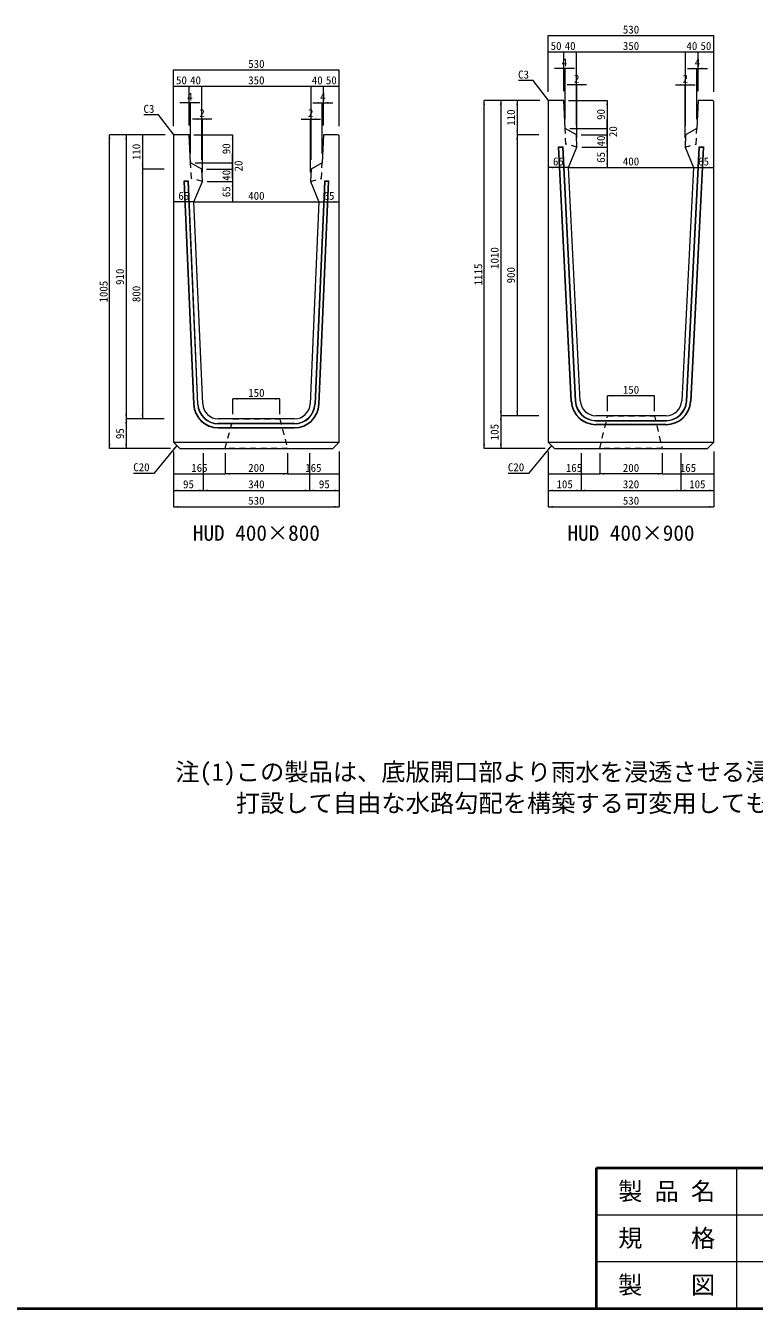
# Model space of a CAD drawing. Units: millimetres at full size. Extents: x 127218 to 153459, y 69919 to 78768.
# Drawn here: x 147881 to 150215, y 70069 to 74178 of the extents above; entities that cross this region are included whole.
import ezdxf
from ezdxf.enums import TextEntityAlignment as Align

# ---------------------------------------------------------------- set-up
doc = ezdxf.new("R2010")
doc.units = ezdxf.units.MM
doc.header["$LTSCALE"] = 25
doc.linetypes.add('USER2', pattern=[1.35, 0.75, -0.6])
for name, color, linetype, lineweight in [('図枠', 7, 'Continuous', 5), ('寸法線', 7, 'Continuous', 9), ('引出線', 4, 'Continuous', 9), ('本体', 2, 'Continuous', 13), ('目地', 102, 'Continuous', 5)]:
    doc.layers.add(name, color=color, linetype=linetype, lineweight=lineweight)
doc.layers.add('文字', color=7, linetype='Continuous')
doc.styles.add('ＭＳ ゴシック', font='')
doc.styles.get('ＭＳ ゴシック').set_extended_font_data('MS Gothic')

# ---------------------------------------------------------------- blocks, each defined once
blk = doc.blocks.new('filled_arrow')
at = {"color": 0, "linetype": 'Continuous', "lineweight": -2}
blk.add_solid([(7.5, 1.25), (0, 0), (7.5, -1.25)], dxfattribs=at)

msp = doc.modelspace()

# ---------------------------------------------------------------- linework, layer by layer
at = {"layer": '図枠', "lineweight": 40}
for p, q in [((149709.12, 70519.05), (153309.12, 70519.05)), ((149709.12, 70069.05), (149709.12, 70519.05)), ((141609.12, 70069.05), (153309.12, 70069.05))]:
    msp.add_line(p, q, dxfattribs=at)
at = {"layer": '図枠', "lineweight": 13}
for p, q in [((150159.12, 70069.05), (150159.12, 70519.05)), ((149709.12, 70369.05), (151959.12, 70369.05)), ((149709.12, 70219.05), (151959.12, 70219.05))]:
    msp.add_line(p, q, dxfattribs=at)
at = {"layer": '寸法線'}
for p, q in [((149554.93, 74145.96), (150084.93, 74145.96)), ((149554.93, 73965.46), (149554.93, 74145.96)), ((150084.93, 73965.46), (150084.93, 74145.96)), ((149604.93, 74093.46), (149554.93, 74093.46)), ((149554.93, 73965.46), (149554.93, 74093.46)), ((149674.93, 74093.46), (149574.93, 74093.46)), ((149604.93, 73968.46), (149604.93, 74093.46)), ((149604.93, 73968.46), (149604.93, 74093.46)), ((149994.93, 74093.46), (149644.93, 74093.46)), ((149644.93, 73858.46), (149644.93, 74093.46)), ((149644.93, 73858.46), (149644.93, 74093.46)), ((150064.93, 74093.46), (149964.93, 74093.46)), ((149994.93, 73858.46), (149994.93, 74093.46)), ((149994.93, 73858.46), (149994.93, 74093.46)), ((150084.93, 74093.46), (150034.93, 74093.46)), ((150034.93, 73968.46), (150034.93, 74093.46)), ((150034.93, 73968.46), (150034.93, 74093.46)), ((150084.93, 73965.46), (150084.93, 74093.46)), ((148354.93, 74035.96), (148884.93, 74035.96)), ((148354.93, 73855.46), (148354.93, 74035.96)), ((148884.93, 73855.46), (148884.93, 74035.96)), ((149638.93, 74040.96), (149574.93, 74040.96)), ((149604.93, 73968.46), (149604.93, 74040.96)), ((149608.93, 73878.46), (149608.93, 74040.96)), ((150000.93, 74040.96), (150064.93, 74040.96)), ((150030.93, 73878.46), (150030.93, 74040.96)), ((150034.93, 73968.46), (150034.93, 74040.96)), ((148404.93, 73983.46), (148354.93, 73983.46)), ((148354.93, 73855.46), (148354.93, 73983.46)), ((148474.93, 73983.46), (148374.93, 73983.46)), ((148404.93, 73858.46), (148404.93, 73983.46)), ((148404.93, 73858.46), (148404.93, 73983.46)), ((148794.93, 73983.46), (148444.93, 73983.46)), ((148444.93, 73748.46), (148444.93, 73983.46)), ((148444.93, 73748.46), (148444.93, 73983.46)), ((148864.93, 73983.46), (148764.93, 73983.46)), ((148794.93, 73748.46), (148794.93, 73983.46)), ((148794.93, 73748.46), (148794.93, 73983.46)), ((148884.93, 73983.46), (148834.93, 73983.46)), ((148834.93, 73858.46), (148834.93, 73983.46)), ((148834.93, 73858.46), (148834.93, 73983.46)), ((148884.93, 73855.46), (148884.93, 73983.46)), ((149676.93, 73988.46), (149614.93, 73988.46)), ((149644.93, 73858.46), (149644.93, 73988.46)), ((149646.93, 73818.46), (149646.93, 73988.46)), ((149962.93, 73988.46), (150024.93, 73988.46)), ((149992.93, 73818.46), (149992.93, 73988.46)), ((149994.93, 73858.46), (149994.93, 73988.46)), ((148438.93, 73930.96), (148374.93, 73930.96)), ((148404.93, 73858.46), (148404.93, 73930.96)), ((148408.93, 73768.46), (148408.93, 73930.96)), ((148800.93, 73930.96), (148864.93, 73930.96)), ((148830.93, 73768.46), (148830.93, 73930.96)), ((148834.93, 73858.46), (148834.93, 73930.96)), ((149349.93, 72823.46), (149349.93, 73938.46)), ((149527.93, 73938.46), (149349.93, 73938.46)), ((149402.43, 73938.46), (149402.43, 72928.46)), ((149527.93, 73938.46), (149402.43, 73938.46)), ((149454.93, 73938.46), (149454.93, 73828.46)), ((149527.93, 73938.46), (149454.93, 73938.46)), ((149619.93, 73938.46), (149743.19, 73938.46)), ((149743.19, 73938.46), (149743.19, 73848.46)), ((148476.93, 73878.46), (148414.93, 73878.46)), ((148444.93, 73748.46), (148444.93, 73878.46)), ((148446.93, 73708.46), (148446.93, 73878.46)), ((148762.93, 73878.46), (148824.93, 73878.46)), ((148792.93, 73708.46), (148792.93, 73878.46)), ((148794.93, 73748.46), (148794.93, 73878.46)), ((149743.19, 73798.46), (149743.19, 73878.46)), ((149623.93, 73848.46), (149743.19, 73848.46)), ((149623.93, 73848.46), (149743.19, 73848.46)), ((149743.19, 73858.46), (149743.19, 73758.46)), ((148149.93, 72823.46), (148149.93, 73828.46)), ((148327.93, 73828.46), (148149.93, 73828.46)), ((148202.43, 73828.46), (148202.43, 72918.46)), ((148327.93, 73828.46), (148202.43, 73828.46)), ((148254.93, 73828.46), (148254.93, 73718.46)), ((148327.93, 73828.46), (148254.93, 73828.46)), ((148419.93, 73828.46), (148543.19, 73828.46)), ((148543.19, 73828.46), (148543.19, 73738.46)), ((149454.93, 73828.46), (149454.93, 72928.46)), ((149524.93, 73828.46), (149454.93, 73828.46)), ((149524.93, 73828.46), (149454.93, 73828.46)), ((149659.93, 73828.46), (149743.19, 73828.46)), ((149659.93, 73828.46), (149743.19, 73828.46)), ((148543.19, 73688.46), (148543.19, 73768.46)), ((149661.93, 73788.46), (149743.19, 73788.46)), ((149661.93, 73788.46), (149743.19, 73788.46)), ((149743.19, 73788.46), (149743.19, 73723.46)), ((148254.93, 73718.46), (148254.93, 72918.46)), ((148324.93, 73718.46), (148254.93, 73718.46)), ((148324.93, 73718.46), (148254.93, 73718.46)), ((148423.93, 73738.46), (148543.19, 73738.46)), ((148423.93, 73738.46), (148543.19, 73738.46)), ((148459.93, 73718.46), (148543.19, 73718.46)), ((148459.93, 73718.46), (148543.19, 73718.46)), ((148543.19, 73748.46), (148543.19, 73648.46)), ((149619.93, 73723.46), (149554.93, 73723.46)), ((149619.93, 73723.46), (150019.93, 73723.46)), ((149634.93, 73723.46), (149743.19, 73723.46)), ((150019.93, 73723.46), (150084.93, 73723.46)), ((148461.93, 73678.46), (148543.19, 73678.46)), ((148461.93, 73678.46), (148543.19, 73678.46)), ((148543.19, 73678.46), (148543.19, 73613.46)), ((148419.93, 73613.46), (148354.93, 73613.46)), ((148419.93, 73613.46), (148819.93, 73613.46)), ((148434.93, 73613.46), (148543.19, 73613.46)), ((148819.93, 73613.46), (148884.93, 73613.46)), ((148694.93, 72982.19), (148544.93, 72982.19)), ((148544.93, 72933.46), (148544.93, 72982.19)), ((148694.93, 72933.46), (148694.93, 72982.19)), ((149894.93, 72992.19), (149744.93, 72992.19)), ((149744.93, 72943.46), (149744.93, 72992.19)), ((149894.93, 72943.46), (149894.93, 72992.19)), ((148202.43, 72918.46), (148202.43, 72823.46)), ((148324.93, 72918.46), (148202.43, 72918.46)), ((148324.93, 72918.46), (148202.43, 72918.46)), ((148324.93, 72918.46), (148254.93, 72918.46)), ((149402.43, 72928.46), (149402.43, 72823.46)), ((149524.93, 72928.46), (149402.43, 72928.46)), ((149524.93, 72928.46), (149402.43, 72928.46)), ((149524.93, 72928.46), (149454.93, 72928.46)), ((148344.93, 72823.46), (148149.93, 72823.46)), ((148344.93, 72823.46), (148202.43, 72823.46)), ((148354.93, 72813.46), (148354.93, 72689.38)), ((148354.93, 72813.46), (148354.93, 72636.88)), ((148354.93, 72813.46), (148354.93, 72741.88)), ((148884.93, 72813.46), (148884.93, 72689.38)), ((148884.93, 72813.46), (148884.93, 72636.88)), ((148884.93, 72813.46), (148884.93, 72741.88)), ((149544.93, 72823.46), (149349.93, 72823.46)), ((149544.93, 72823.46), (149402.43, 72823.46)), ((149554.93, 72813.46), (149554.93, 72689.38)), ((149554.93, 72813.46), (149554.93, 72636.88)), ((149554.93, 72813.46), (149554.93, 72741.88)), ((150084.93, 72813.46), (150084.93, 72689.38)), ((150084.93, 72813.46), (150084.93, 72636.88)), ((150084.93, 72813.46), (150084.93, 72741.88)), ((148449.93, 72808.46), (148449.93, 72689.38)), ((148449.93, 72793.46), (148449.93, 72689.38)), ((148519.93, 72808.46), (148519.93, 72741.88)), ((148519.93, 72793.46), (148519.93, 72741.88)), ((148719.93, 72808.46), (148719.93, 72741.88)), ((148719.93, 72793.46), (148719.93, 72741.88)), ((148789.93, 72808.46), (148789.93, 72689.38)), ((148789.93, 72793.46), (148789.93, 72689.38)), ((149659.93, 72808.46), (149659.93, 72689.38)), ((149659.93, 72793.46), (149659.93, 72689.38)), ((149719.93, 72808.46), (149719.93, 72741.88)), ((149719.93, 72793.46), (149719.93, 72741.88)), ((149919.93, 72808.46), (149919.93, 72741.88)), ((149919.93, 72793.46), (149919.93, 72741.88)), ((149979.93, 72808.46), (149979.93, 72689.38)), ((149979.93, 72793.46), (149979.93, 72689.38)), ((148354.93, 72741.88), (148519.93, 72741.88)), ((148719.93, 72741.88), (148519.93, 72741.88)), ((148719.93, 72741.88), (148884.93, 72741.88)), ((149554.93, 72741.88), (149719.93, 72741.88)), ((149919.93, 72741.88), (149719.93, 72741.88)), ((149919.93, 72741.88), (150084.93, 72741.88)), ((148354.93, 72689.38), (148449.93, 72689.38)), ((148449.93, 72689.38), (148789.93, 72689.38)), ((148789.93, 72689.38), (148884.93, 72689.38)), ((149554.93, 72689.38), (149659.93, 72689.38)), ((149659.93, 72689.38), (149979.93, 72689.38)), ((149979.93, 72689.38), (150084.93, 72689.38)), ((148354.93, 72636.88), (148884.93, 72636.88)), ((149554.93, 72636.88), (150084.93, 72636.88))]:
    msp.add_line(p, q, dxfattribs=at)
at = {"layer": '引出線'}
for points in [[(149556.43, 73936.96), (149506.55, 74001.83), (149459.89, 74001.83)], [(148356.43, 73826.96), (148306.55, 73891.83), (148259.89, 73891.83)], [(148364.93, 72833.46), (148291.63, 72743.86), (148226.74, 72743.86)], [(149564.93, 72833.46), (149491.63, 72743.86), (149426.74, 72743.86)]]:
    msp.add_lwpolyline(points, dxfattribs=at)
at = {"layer": '本体'}
for p, q in [((150019.93, 73723.46), (149982.32, 72975.94)), ((148819.93, 73613.46), (148792, 72966.3)), ((148742.04, 72918.46), (148497.82, 72918.46)), ((149932.39, 72928.46), (149707.48, 72928.46))]:
    msp.add_line(p, q, dxfattribs=at)
at = {"layer": '本体', "lineweight": 9}
for p, q in [((148354.93, 72843.46), (148884.93, 72843.46)), ((149554.93, 72843.46), (150084.93, 72843.46))]:
    msp.add_line(p, q, dxfattribs=at)
at = {"layer": '本体'}
for points in [[(149657.54, 72975.94), (149619.93, 73723.46), (149646.93, 73788.46), (149644.93, 73828.46), (149608.93, 73848.46), (149604.93, 73938.46), (149557.93, 73938.46), (149554.93, 73935.46), (149554.93, 72843.46), (149574.93, 72823.46), (150064.93, 72823.46), (150084.93, 72843.46), (150084.93, 73935.46), (150081.93, 73938.46), (150034.93, 73938.46), (150030.93, 73848.46), (149994.93, 73828.46), (149992.93, 73788.46), (150019.93, 73723.46)], [(148447.87, 72966.3), (148419.93, 73613.46), (148446.93, 73678.46), (148444.93, 73718.46), (148408.93, 73738.46), (148404.93, 73828.46), (148357.93, 73828.46), (148354.93, 73825.46), (148354.93, 72843.46), (148374.93, 72823.46), (148864.93, 72823.46), (148884.93, 72843.46), (148884.93, 73825.46), (148881.93, 73828.46), (148834.93, 73828.46), (148830.93, 73738.46), (148794.93, 73718.46), (148792.93, 73678.46), (148819.93, 73613.46)]]:
    msp.add_lwpolyline(points, dxfattribs=at)
at = {"layer": '本体', "linetype": 'USER2', "lineweight": 9}
for points in [[(149646.93, 73788.46), (149611.6, 73798.46), (149608.93, 73848.46)], [(149992.93, 73788.46), (150028.27, 73798.46), (150030.93, 73848.46)], [(148446.93, 73678.46), (148411.6, 73688.46), (148408.93, 73738.46)], [(148792.93, 73678.46), (148828.27, 73688.46), (148830.93, 73738.46)]]:
    msp.add_lwpolyline(points, dxfattribs=at)
for points in [[(148544.93, 72918.46), (148694.93, 72918.46), (148719.93, 72823.46), (148519.93, 72823.46)], [(149744.93, 72928.46), (149894.93, 72928.46), (149919.93, 72823.46), (149719.93, 72823.46)]]:
    msp.add_lwpolyline(points, close=True, dxfattribs=at)
at = {"layer": '本体'}
for centre, start, end in [((149707.48, 72978.46), 182.88038, 270), ((149932.39, 72978.46), 270, 357.11962), ((148497.82, 72968.46), 182.47166, 270), ((148742.04, 72968.46), 270, 357.52834)]:
    msp.add_arc(centre, 50, start, end, dxfattribs=at)
at = {"layer": '目地'}
for p, q in [((149588.63, 73788.46), (149587.58, 73789.46)), ((149601.59, 73789.46), (149600.64, 73788.46)), ((149600.64, 73788.46), (149641.56, 72975.14)), ((150052.29, 73789.46), (150011.29, 72974.49)), ((150038.27, 73789.46), (150039.22, 73788.46)), ((150051.24, 73788.46), (150052.29, 73789.46)), ((148389.1, 73678.46), (148388.06, 73679.46)), ((148389.1, 73678.46), (148419.89, 72965.09)), ((148402.07, 73679.46), (148401.11, 73678.46)), ((148837.8, 73679.46), (148806.98, 72965.65)), ((148837.8, 73679.46), (148838.75, 73678.46)), ((148850.76, 73678.46), (148851.81, 73679.46)), ((148742.04, 72903.46), (148497.82, 72903.46)), ((148742.04, 72902.46), (148497.82, 72902.46)), ((149707.48, 72913.46), (149932.39, 72913.46)), ((149707.48, 72912.46), (149932.39, 72912.46)), ((149932.39, 72900.46), (149707.48, 72900.46)), ((149932.39, 72899.46), (149707.48, 72899.46)), ((148497.82, 72890.46), (148742.04, 72890.46)), ((148497.82, 72889.46), (148742.04, 72889.46))]:
    msp.add_line(p, q, dxfattribs=at)
for points in [[(149628.58, 72974.49), (149587.58, 73789.46), (149601.59, 73789.46), (149642.56, 72975.19)], [(149629.58, 72974.54), (149588.63, 73788.46), (149600.64, 73788.46)], [(149997.3, 72975.19), (150038.27, 73789.46), (150052.29, 73789.46)], [(149998.3, 72975.14), (150039.22, 73788.46), (150051.24, 73788.46), (150010.29, 72974.54)], [(148432.88, 72965.65), (148402.07, 73679.46), (148388.06, 73679.46), (148418.89, 72965.05)], [(148431.88, 72965.61), (148401.11, 73678.46), (148389.1, 73678.46)], [(148819.97, 72965.09), (148850.76, 73678.46), (148838.75, 73678.46), (148807.98, 72965.61)], [(148820.97, 72965.05), (148851.81, 73679.46), (148837.8, 73679.46)]]:
    msp.add_lwpolyline(points, dxfattribs=at)
for centre, radius, start, end in [((149707.48, 72978.46), 79, 182.88038, 270), ((149707.48, 72978.46), 78, 182.88038, 270), ((149707.48, 72978.46), 66, 182.88038, 270), ((149707.48, 72978.46), 65, 182.88038, 270), ((149932.39, 72978.46), 65, 270, 357.11962), ((149932.39, 72978.46), 66, 270, 357.11962), ((149932.39, 72978.46), 78, 270, 357.11962), ((149932.39, 72978.46), 79, 270, 357.11962), ((148497.82, 72968.46), 79, 182.47166, 270), ((148497.82, 72968.46), 78, 182.47166, 270), ((148497.82, 72968.46), 66, 182.47166, 270), ((148497.82, 72968.46), 65, 182.47166, 270), ((148742.04, 72968.46), 65, 270, 357.52834), ((148742.04, 72968.46), 66, 270, 357.52834), ((148742.04, 72968.46), 78, 270, 357.52834), ((148742.04, 72968.46), 79, 270, 357.52834)]:
    msp.add_arc(centre, radius, start, end, dxfattribs=at)

# ---------------------------------------------------------------- block references
at = {"layer": '寸法線', "xscale": 2, "yscale": 2}
for p in [(149554.93, 74145.96), (149554.93, 74093.46), (149644.93, 74093.46), (149644.93, 74093.46), (150034.93, 74093.46), (150034.93, 74093.46), (149608.93, 74040.96), (150034.93, 74040.96), (148354.93, 74035.96), (148354.93, 73983.46), (148444.93, 73983.46), (148444.93, 73983.46), (148834.93, 73983.46), (148834.93, 73983.46), (149646.93, 73988.46), (149994.93, 73988.46), (148408.93, 73930.96), (148834.93, 73930.96), (148446.93, 73878.46), (148794.93, 73878.46), (149554.93, 73723.46), (149619.93, 73723.46), (150019.93, 73723.46), (148354.93, 73613.46), (148419.93, 73613.46), (148819.93, 73613.46), (148544.93, 72982.19), (149744.93, 72992.19), (148354.93, 72741.88), (148519.93, 72741.88), (148719.93, 72741.88), (149554.93, 72741.88), (149719.93, 72741.88), (149919.93, 72741.88), (148354.93, 72689.38), (148449.93, 72689.38), (148789.93, 72689.38), (149554.93, 72689.38), (149659.93, 72689.38), (149979.93, 72689.38), (148354.93, 72636.88), (149554.93, 72636.88)]:
    msp.add_blockref('filled_arrow', p, dxfattribs=at)
for p, rotation in [((150084.93, 74145.96), 180), ((149604.93, 74093.46), 180), ((149604.93, 74093.46), 180), ((149994.93, 74093.46), 180), ((149994.93, 74093.46), 180), ((150084.93, 74093.46), 180), ((149604.93, 74040.96), 180), ((150030.93, 74040.96), 180), ((148884.93, 74035.96), 180), ((148404.93, 73983.46), 180), ((148404.93, 73983.46), 180), ((148794.93, 73983.46), 180), ((148794.93, 73983.46), 180), ((148884.93, 73983.46), 180), ((149644.93, 73988.46), 180), ((149992.93, 73988.46), 180), ((148404.93, 73930.96), 180), ((148830.93, 73930.96), 180), ((149349.93, 73938.46), 270), ((149402.43, 73938.46), 270), ((149454.93, 73938.46), 270), ((149743.19, 73938.46), 270), ((148444.93, 73878.46), 180), ((148792.93, 73878.46), 180), ((149454.93, 73828.46), 90), ((149743.19, 73848.46), 90), ((149743.19, 73848.46), 90), ((149743.19, 73828.46), 90), ((148149.93, 73828.46), 270), ((148202.43, 73828.46), 270), ((148254.93, 73828.46), 270), ((148543.19, 73828.46), 270), ((149454.93, 73828.46), 270), ((149743.19, 73828.46), 270), ((149743.19, 73788.46), 270), ((149743.19, 73788.46), 270), ((148254.93, 73718.46), 90), ((148254.93, 73718.46), 270), ((148543.19, 73738.46), 90), ((148543.19, 73738.46), 90), ((148543.19, 73718.46), 90), ((148543.19, 73718.46), 270), ((149619.93, 73723.46), 180), ((149743.19, 73723.46), 90), ((150019.93, 73723.46), 180), ((150084.93, 73723.46), 180), ((148543.19, 73678.46), 270), ((148543.19, 73678.46), 270), ((148419.93, 73613.46), 180), ((148543.19, 73613.46), 90), ((148819.93, 73613.46), 180), ((148884.93, 73613.46), 180), ((148694.93, 72982.19), 180), ((149894.93, 72992.19), 180), ((148202.43, 72918.46), 90), ((148254.93, 72918.46), 90), ((149402.43, 72928.46), 90), ((149454.93, 72928.46), 90), ((148202.43, 72918.46), 270), ((149402.43, 72928.46), 270), ((148149.93, 72823.46), 90), ((148202.43, 72823.46), 90), ((149349.93, 72823.46), 90), ((149402.43, 72823.46), 90), ((148519.93, 72741.88), 180), ((148719.93, 72741.88), 180), ((148884.93, 72741.88), 180), ((149719.93, 72741.88), 180), ((149919.93, 72741.88), 180), ((150084.93, 72741.88), 180), ((148449.93, 72689.38), 180), ((148789.93, 72689.38), 180), ((148884.93, 72689.38), 180), ((149659.93, 72689.38), 180), ((149979.93, 72689.38), 180), ((150084.93, 72689.38), 180), ((148884.93, 72636.88), 180), ((150084.93, 72636.88), 180)]:
    msp.add_blockref('filled_arrow', p, dxfattribs=dict(at, rotation=rotation))
at = {"layer": '引出線', "xscale": 2, "yscale": 2}
for p, rotation in [((149556.43, 73936.96), 127.6), ((148356.43, 73826.96), 127.6), ((148364.93, 72833.46), 230.7), ((149564.93, 72833.46), 230.7)]:
    msp.add_blockref('filled_arrow', p, dxfattribs=dict(at, rotation=rotation))

# ---------------------------------------------------------------- texts
at = {"layer": '図枠', "style": 'ＭＳ ゴシック'}
for s, p in [('注(1)この製品は、底版開口部より雨水を浸透させる浸透側溝としたり、底版インバート部に現場打ちコンクリートを', (148360.04, 71815.84)), ('\u3000\u3000 打設して自由な水路勾配を構築する可変用しても利用できる製品です。', (148360.04, 71715.84))]:
    msp.add_text(s, height=56.96, dxfattribs=at).set_placement(p, align=Align.TOP_LEFT)
for s, p in [('製 品 名', (149934.12, 70444.05)), ('規\u3000\u3000格', (149934.12, 70294.05)), ('製\u3000\u3000図', (149934.12, 70144.05))]:
    msp.add_text(s, height=56.96, dxfattribs=at).set_placement(p, align=Align.MIDDLE_CENTER)
at = {"layer": '寸法線', "style": 'ＭＳ ゴシック'}
for s, p in [('530', (149819.93, 74165.46)), ('50', (149579.93, 74112.96)), ('40', (149624.93, 74112.96)), ('350', (149819.93, 74112.96)), ('40', (150014.93, 74112.96)), ('50', (150059.93, 74112.96)), ('530', (148619.93, 74055.46)), ('4', (149606.93, 74060.46)), ('4', (150032.93, 74060.46)), ('50', (148379.93, 74002.96)), ('40', (148424.93, 74002.96)), ('350', (148619.93, 74002.96)), ('40', (148814.93, 74002.96)), ('50', (148859.93, 74002.96)), ('2', (149645.93, 74007.96)), ('2', (149993.93, 74007.96)), ('4', (148406.93, 73950.46)), ('4', (148832.93, 73950.46)), ('2', (148445.93, 73897.96)), ('2', (148793.93, 73897.96)), ('65', (149587.43, 73742.96)), ('400', (149819.93, 73742.96)), ('65', (150052.43, 73742.96)), ('65', (148387.43, 73632.96)), ('400', (148619.93, 73632.96)), ('65', (148852.43, 73632.96)), ('150', (149819.93, 73011.69)), ('150', (148619.93, 73001.69)), ('165', (148437.43, 72761.38)), ('200', (148619.93, 72761.38)), ('165', (148802.43, 72761.38)), ('165', (149637.43, 72761.38)), ('200', (149819.93, 72761.38)), ('165', (150002.43, 72761.38)), ('95', (148402.43, 72708.88)), ('340', (148619.93, 72708.88)), ('95', (148837.43, 72708.88)), ('105', (149607.43, 72708.88)), ('320', (149819.93, 72708.88)), ('105', (150032.43, 72708.88)), ('530', (148619.93, 72656.38)), ('530', (149819.93, 72656.38))]:
    msp.add_text(s, height=25.63, dxfattribs=at).set_placement(p, align=Align.MIDDLE_CENTER)
for s, p in [('110', (149435.43, 73883.46)), ('90', (149723.69, 73893.46)), ('20', (149762.69, 73838.46)), ('110', (148235.43, 73773.46)), ('90', (148523.69, 73783.46)), ('40', (149723.69, 73808.46)), ('65', (149723.69, 73755.96)), ('40', (148523.69, 73698.46)), ('20', (148562.69, 73728.46)), ('65', (148523.69, 73645.96)), ('1010', (149382.93, 73433.46)), ('910', (148182.93, 73373.46)), ('1115', (149330.43, 73380.96)), ('900', (149435.43, 73378.46)), ('1005', (148130.43, 73325.96)), ('800', (148235.43, 73318.46)), ('105', (149382.93, 72875.96)), ('95', (148182.93, 72870.96))]:
    msp.add_text(s, height=25.63, rotation=90, dxfattribs=at).set_placement(p, align=Align.MIDDLE_CENTER)
at = {"layer": '引出線', "style": 'ＭＳ ゴシック'}
for s, p in [('C3', (149475.72, 74034.23)), ('C3', (148275.72, 73924.23)), ('C20', (148251.69, 72776.26)), ('C20', (149451.69, 72776.26))]:
    msp.add_text(s, height=25.63, dxfattribs=at).set_placement(p, align=Align.TOP_CENTER)
at = {"layer": '文字', "style": 'ＭＳ ゴシック'}
for s, p in [('HUD 400×800', (148619.93, 72552.79)), ('HUD 400×900', (149819.93, 72552.79))]:
    msp.add_text(s, height=49.84, dxfattribs=at).set_placement(p, align=Align.MIDDLE_CENTER)

doc.saveas('drawing.dxf')
